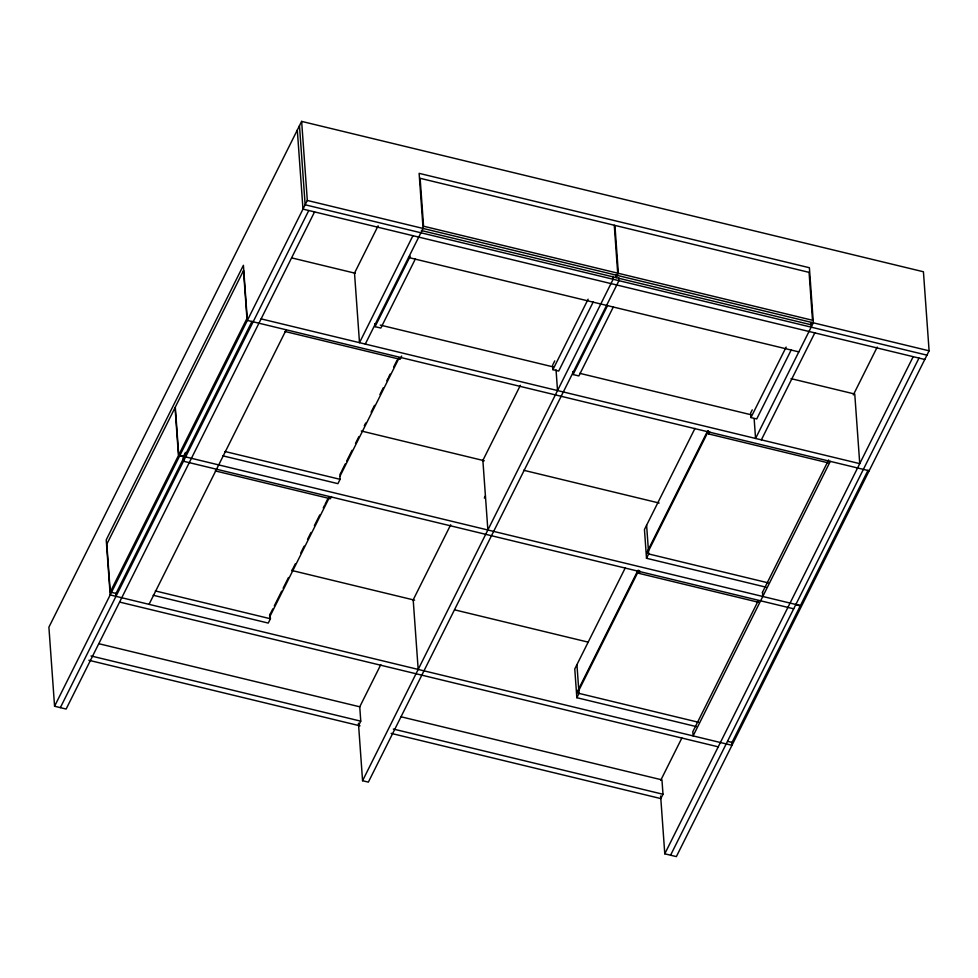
<?xml version="1.0" encoding="UTF-8"?>
<svg xmlns="http://www.w3.org/2000/svg" width="978" height="978" viewBox="0 0 978 978"><rect width="100%" height="100%" fill="white"/><g stroke="black" fill="none" stroke-linecap="round" stroke-linejoin="round"><path stroke-width="1.47" d="M660.639 796.031L664.783 853.806L676.36 856.606L929.1 350.821L923.428 271.762L301.64 121.394L48.9 627.179L54.572 706.238L66.137 709.038L314.561 211.908M54.572 706.238L307.312 200.453L301.64 121.394M183.179 457.044L184.805 453.804M252.055 321.273L184.512 456.433L180.172 455.381M60.355 707.632L308.767 210.514M149.047 604.343L286.224 329.806M378.131 225.808L354.513 273.082L359.501 342.679L412.948 235.698M365.283 344.073L423.071 228.449L419.122 173.351L809.393 267.727L813.341 322.826L755.566 438.45L754.148 418.78M415.369 258.938L380.833 328.058L375.051 326.652L410.259 256.187M269.537 615.443L272.825 608.878M274.292 605.932L281.688 591.14M283.119 588.279L288.498 577.509M291.909 570.687L295.332 563.829M300.759 552.961L304.17 546.14M307.544 539.379L310.992 532.497M314.39 525.675L319.769 514.929M323.253 507.949L324.623 505.223M325.197 504.061L327.911 498.633M339.892 474.66L341.249 471.934M341.811 470.809L345.222 463.988M346.677 461.066L352.043 450.345M355.503 443.413L358.902 436.628M364.305 425.797L365.686 423.034M371.114 412.178L374.525 405.344M379.941 394.513L383.327 387.728M386.799 380.797L388.156 378.07M388.767 376.86L390.124 374.146M393.608 367.153L397.019 360.332M269.647 616.996L329.378 497.472M340.002 476.213L399.048 358.046M270.087 614.221L270.417 618.756L268.253 623.084L153.179 595.26M331.469 496.579L330.393 498.743L215.307 470.919M339.867 476.298L340.087 479.33L337.923 483.658L222.85 455.834M401.677 356.065L400.063 359.317L284.977 331.481M359.635 707.033L380.797 664.673M412.887 600.455L450.699 524.77M482.533 461.078L520.369 385.344M358.608 725.505L360.772 721.177L359.745 706.801L98.876 643.72M484.33 498.083L485.418 495.919M553.132 364.146L554.746 360.906M593.23 301.945L558.695 371.065L552.9 369.66L588.12 299.195M618.719 277.642L618.94 280.662L368.364 782.119L362.569 780.725L613.145 279.268L612.925 276.236M617.155 274.243L615.541 277.483L421.396 230.539M811.422 322.434L810.346 324.598L616.201 277.654L617.827 274.402M613.402 306.823L578.866 375.943L573.084 374.537L607.619 305.429M625.321 567.802L574.771 668.964L576.837 697.705L696.336 726.605M694.991 428.376L644.453 529.538L646.507 558.279L766.019 587.179M637.974 570.296L577.448 691.422L577.558 692.986L638.646 570.736M707.644 430.87L647.118 551.995L647.228 553.548L708.316 431.31M576.837 697.705L579 693.378L576.934 664.637M758.476 602.265L638.964 573.365L640.052 571.201M646.507 558.279L648.671 553.951L646.605 525.198M828.146 462.839L708.647 433.939L709.722 431.775M752.241 409.868L750.615 413.119L750.933 417.557L756.727 418.951L791.263 349.831M750.933 417.557L786.153 347.08M761.349 439.856L814.808 332.887M660.712 780.346L681.886 737.974M853.317 394.916L877.217 347.08M758.329 600.59L692.815 731.715L693.109 735.908L830.298 461.371M762.424 592.399L828.635 459.917M401.163 716.813L661.959 779.882L662.986 794.258L660.822 798.586L391.139 733.366M664.783 853.806L913.195 356.677M670.578 855.2L918.99 358.07M868.061 470.235L800.517 605.394L796.178 604.343M307.312 200.453L929.1 350.821M926.936 355.148L305.148 204.781L299.476 125.722M924.772 359.476L302.984 209.109L297.312 130.05M408.547 257.507L798.818 351.884M291.676 257.886L355.393 273.29M791.043 378.645L854.76 394.048L859.748 463.645L261.102 318.877M380.271 325.087L553.047 366.872M579.783 373.339L751.08 414.758M869.161 470.773L247.361 320.405L243.412 265.307L106.235 539.844L110.184 594.942L731.972 745.309L731.764 742.326M361.298 431.005L484.281 460.736M523.621 470.259L659.135 503.022M225.013 451.506L340.087 479.33M648.671 553.951L768.17 582.851M795.86 604.477L185.649 456.909L185.319 452.374M179.928 455.87L184.267 456.922L116.04 593.45L111.7 592.399M795.933 604.844L800.273 605.895L732.045 742.412L727.705 741.361M793.696 608.805L183.485 461.237L183.265 458.217M291.615 570.431L414.611 600.174M454.611 609.844L587.974 642.094M155.343 590.932L270.417 618.756M579 693.378L698.5 722.277M119.597 602.069L718.231 746.837M91.015 655.945L360.699 721.153M393.303 729.038L662.986 794.258M88.851 660.272L360.026 725.847M810.848 322.606L811.178 327.153M762.485 592.289L762.791 596.482M708.427 430.907L708.647 433.939M638.756 570.345L638.964 573.365M615.981 274.659L616.201 277.654M572.864 371.518L573.084 374.537M556.042 369.843L557.533 390.564M552.582 365.124L552.9 369.66M482.875 460.394L487.863 529.99M413.193 599.832L418.181 669.429M374.831 323.632L375.051 326.652M358.449 723.231L362.569 780.725M115.746 593.304L115.966 596.336M175.05 407.618L106.822 544.135L110.257 592.045L178.473 455.528L175.05 407.618M243.51 270.588L175.294 407.117L178.729 455.027L246.945 318.51L243.51 270.588M614.27 225.246L420.124 178.302L423.56 226.211L617.705 273.155L614.27 225.246M809.075 272.361L614.93 225.405L618.365 273.314L812.51 320.271L809.075 272.361"/></g></svg>
